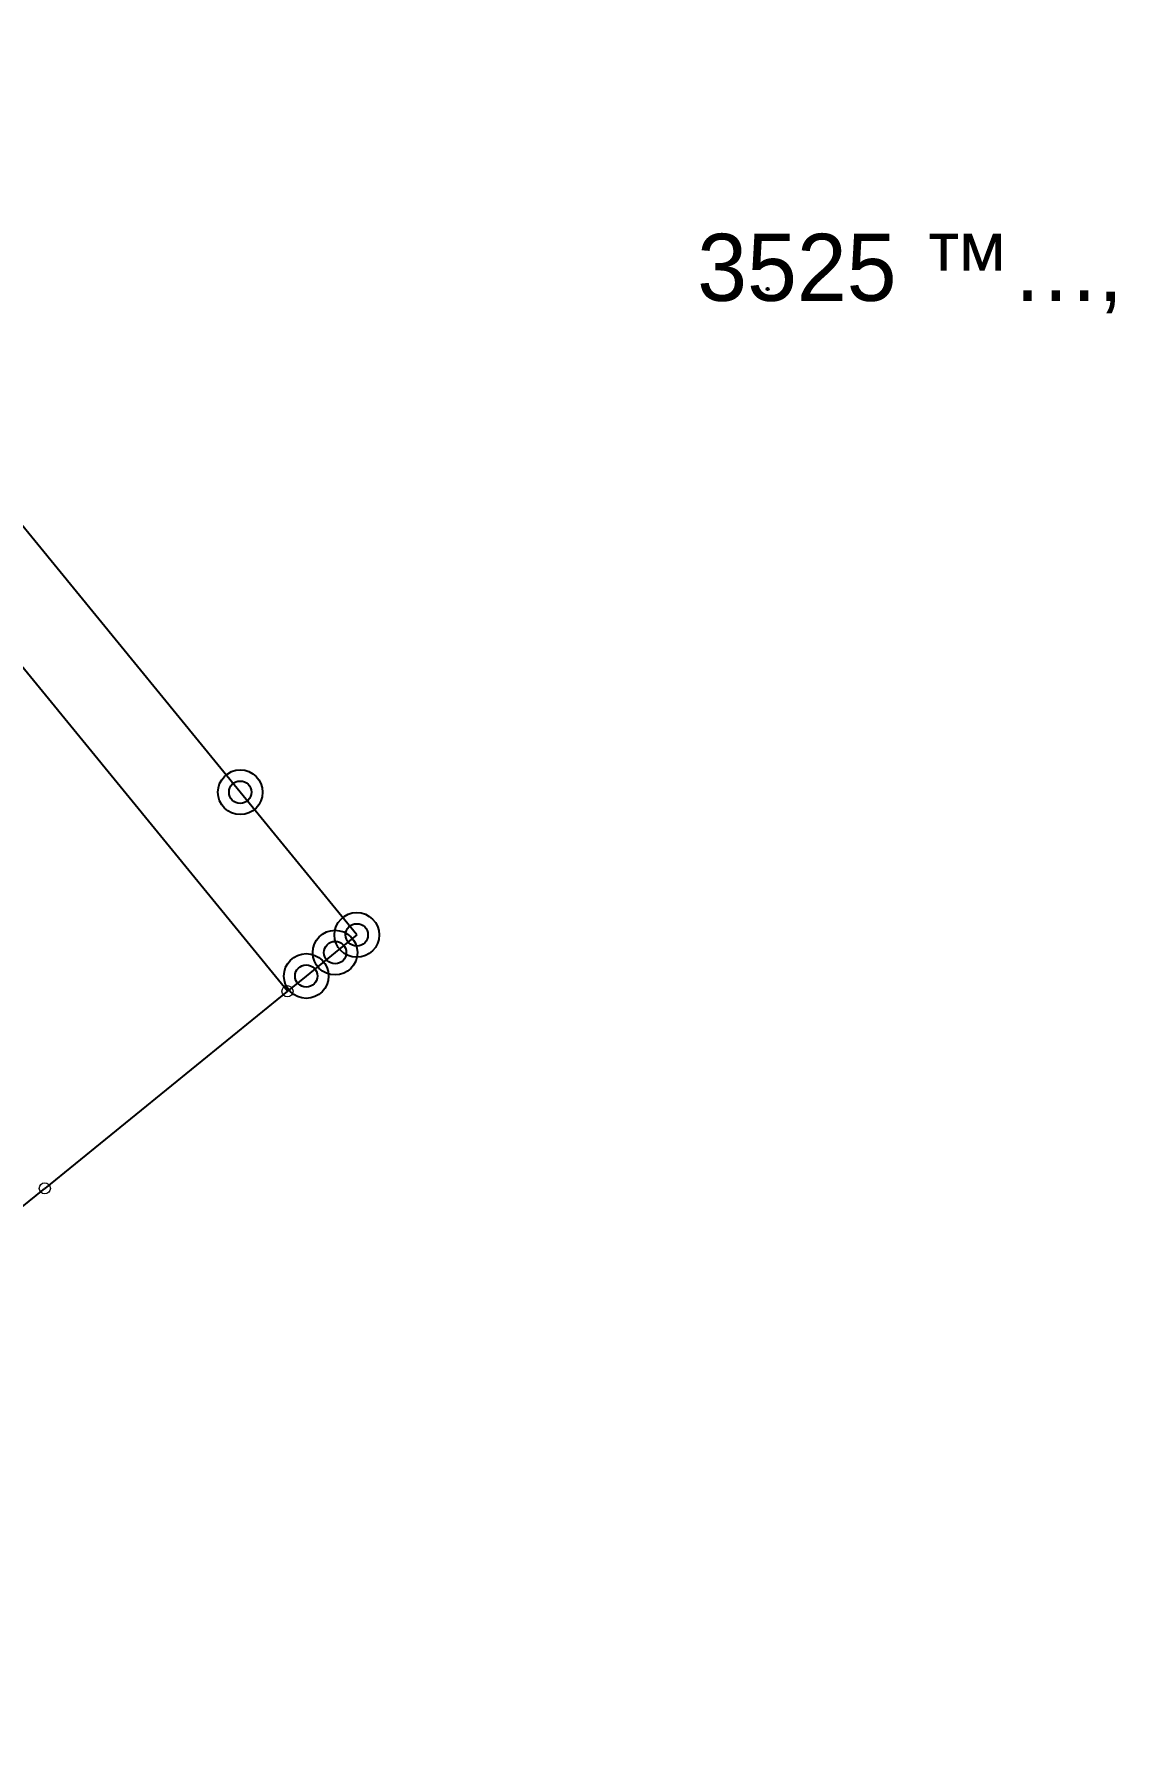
# Model space of a CAD drawing. Header units: metres. Extents: x 175929 to 176804, y 640596 to 641380.
# Drawn here: x 176476.6 to 176597.6, y 640960.9 to 641151 of the extents above; entities that cross this region are included whole.
import ezdxf
from ezdxf.enums import TextEntityAlignment as Align

# ---------------------------------------------------------------- set-up
doc = ezdxf.new("R2010")
doc.units = ezdxf.units.M
doc.header["$PDMODE"] = 1
doc.header["$PDSIZE"] = 1
for name, color, linetype in [('C1610_0', 2, 'Continuous'), ('C1650', 5, 'Continuous'), ('C1656', 5, 'Continuous'), ('C1660', 3, 'Continuous'), ('C1662', 7, 'Continuous')]:
    doc.layers.add(name, color=color, linetype=linetype)
doc.layers.add('Ud_NewPoints', color=3, linetype='Continuous', lineweight=0)
doc.styles.add('HEBTXT', font='HEBTXT.shx')

# ---------------------------------------------------------------- blocks, each defined once
blk = doc.blocks.new('C1656')
at = {"color": 255}
blk.add_circle((0, 0), 0.05, dxfattribs=at)
at = {"style": 'HEBTXT'}
blk.add_attdef('TEXT', text='', height=3, dxfattribs=at).set_placement((0, 1.312), align=Align.MIDDLE)
blk = doc.blocks.new('C1610')
for radius in [1, 0.5]:
    blk.add_circle((0, 0, 1), radius)
at = {"color": 255}
blk.add_point((0, 0), dxfattribs=at)
at = {"style": 'HEBTXT'}
blk.add_attdef('POINT_NAME', text='', height=1.2, dxfattribs=at).set_placement((0, 1.5), align=Align.BOTTOM_CENTER)
blk.add_attdef('MARK_DESC', text='', height=1.2, dxfattribs=at).set_placement((0.033, -1.735), align=Align.TOP_CENTER)
at = {"style": 'HEBTXT', "flags": 1}
for tag, p in [('MARK', (0, -4.264)), ('CLASS', (0, -5.764)), ('SOURCE', (0, -7.264)), ('TOPO', (0, -8.764)), ('HEIGHT', (0, -10.264)), ('COMMENT', (0, -11.764))]:
    blk.add_attdef(tag, text='', height=1, dxfattribs=at).set_placement(p, align=Align.MIDDLE)
blk = doc.blocks.new('C1611')
blk.add_circle((0, 0), 0.5)
at = {"color": 255}
blk.add_point((0, 0), dxfattribs=at)
at = {"style": 'HEBTXT'}
blk.add_attdef('POINT_NAME', text='', height=1.2, dxfattribs=at).set_placement((0, 1.5), align=Align.BOTTOM_CENTER)
blk.add_attdef('MARK_DESC', text='', height=1.2, dxfattribs=at).set_placement((0, -1.51), align=Align.TOP_CENTER)
at = {"style": 'HEBTXT', "flags": 1}
for tag, p in [('MARK', (0, -4.22)), ('CLASS', (0, -5.72)), ('SOURCE', (0, -7.22)), ('TOPO', (0, -8.72)), ('HEIGHT', (0, -10.22)), ('COMMENT', (0, -11.72))]:
    blk.add_attdef(tag, text='', height=1, dxfattribs=at).set_placement(p, align=Align.MIDDLE)

msp = doc.modelspace()

# ---------------------------------------------------------------- linework, layer by layer
at = {"layer": 'C1650'}
for p, q in [((176512.71, 641050.2), (176499.66, 641066.16)), ((176512.71, 641050.2), (176510.28, 641048.22)), ((176510.28, 641048.22), (176507.05, 641045.6)), ((176507.05, 641045.6), (176504.95, 641043.9)), ((176504.95, 641043.9), (176477.79, 641021.85)), ((176402.72, 640960.92), (176477.79, 641021.85))]:
    msp.add_line(p, q, dxfattribs=at)
at = {"layer": 'C1660'}
msp.add_line((176499.66, 641066.16), (176441.09, 641137.75), dxfattribs=at)
at = {"layer": 'C1662'}
msp.add_line((176504.95, 641043.9), (176417.36, 641150.97), dxfattribs=at)

# ---------------------------------------------------------------- block references
at = {"layer": 'C1610_0', "xscale": 2.5, "yscale": 2.5, "zscale": 2.5}
for p in [(176499.66, 641066.16, 200), (176512.71, 641050.2, 200), (176510.28, 641048.22, 200), (176507.05, 641045.6, 200)]:
    msp.add_blockref('C1610', p, dxfattribs=at)
at = {"layer": 'C1656'}
ref = msp.add_blockref('C1656', (176558.69, 641122.45), dxfattribs=dict(at, xscale=2.5, yscale=2.5, zscale=2.5))
ref.add_attrib('TEXT', '3525 ™…‚', dxfattribs={"layer": '0', "height": 7.5, "style": 'HEBTXT'}).set_placement((176574.5, 641124.23), align=Align.MIDDLE)
at = {"layer": 'Ud_NewPoints', "xscale": 1.25, "yscale": 1.25, "zscale": 1.25}
for p in [(176504.95, 641043.9), (176477.79, 641021.85)]:
    msp.add_blockref('C1611', p, dxfattribs=at)

doc.saveas('drawing.dxf')
